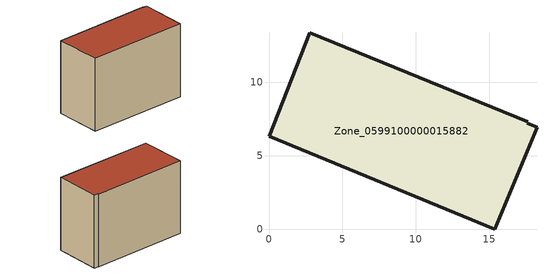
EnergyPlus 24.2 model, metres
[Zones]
Zone_0599100000015882
 floor ground (C_G): 18.27,6.96 15.38,0 0,6.33 2.76,13.38 17.64,7.33 17.6,7.23 z0
 wall outside (C_F): 17.6,7.23 17.64,7.33 2.76,13.38 0,6.33 15.38,0 18.27,6.96 17.6,7.23 z0:12.14
 roof outside (C_R): 15.38,0 18.27,6.96 17.6,7.23 17.64,7.33 2.76,13.38 0,6.33 z12.14
[BUILDING]
Pand.0599100000015882: North Axis=0; Terrain=City; Loads Convergence Tolerance Value=0.04; Temperature Convergence Tolerance Value=0.4; Solar Distribution=FullExterior; Maximum Number of Warmup Days=25; Minimum Number of Warmup Days=1
[Site:Location]
Rotterdam.The.Hague.AP_ZH_NLD Design_Conditions: Latitude=51.96; Longitude=4.45; Time Zone=1; Elevation=-4.5
[SITE:GROUNDTEMPERATURE:BUILDINGSURFACE]
18, 18, 18, 18, 18, 18, 18, 18, 18, 18, 18, 18
[MATERIAL] Thermal Absorptance=0.9; Solar Absorptance=0.7; Visible Absorptance=0.7
Name | Roughness | Thickness | Conductivity | Density | Specific Heat
G.TI.1946 | MediumSmooth | 0.15 | 1 | 540 | 1210
F.TI.1946 | Rough | 0.3 | 0.857143 | 1920 | 840
R.TI.1946 | MediumRough | 0.2 | 0.1 | 1500 | 1000
[CONSTRUCTION]
C_G: G.TI.1946
C_F: F.TI.1946
C_R: R.TI.1946
[ZONE]
Zone_0599100000015882: Type=1; Multiplier=1; Ceiling Height=Autocalculate; Volume=Autocalculate; Floor Area=autocalculate; Part of Total Floor Area=Yes
[ZONEINFILTRATION:DESIGNFLOWRATE]
Infil_Zone_0599100000015882: Zone or ZoneList or Space or SpaceList=Zone_0599100000015882; Schedule=AlwaysOn; Design Flow Rate Calculation Method=Flow/Area; Flow Rate per Floor Area=0.003; Constant Term Coefficient=1; Temperature Term Coefficient=0; Velocity Term Coefficient=0; Velocity Squared Term Coefficient=0
[HVACTEMPLATE:ZONE:IDEALLOADSAIRSYSTEM]
Zone_0599100000015882: Maximum Heating Supply Air Temperature=50; Minimum Cooling Supply Air Temperature=13; Maximum Heating Supply Air Humidity Ratio=0.0156; Minimum Cooling Supply Air Humidity Ratio=0.0077; Heating Limit=NoLimit; Cooling Limit=NoLimit; Dehumidification Control Type=ConstantSensibleHeatRatio; Cooling Sensible Heat Ratio=0.7; Dehumidification Setpoint=60; Humidification Control Type=None; Humidification Setpoint=30; Outdoor Air Method=None; Outdoor Air Flow Rate per Person=0.00944; Outdoor Air Flow Rate per Zone Floor Area=0; Outdoor Air Flow Rate per Zone=0; Demand Controlled Ventilation Type=None; Outdoor Air Economizer Type=NoEconomizer; Heat Recovery Type=None; Sensible Heat Recovery Effectiveness=0.7; Latent Heat Recovery Effectiveness=0.65
[ZONECONTROL:THERMOSTAT]
ThermostatControl_Zone_0599100000015882: Zone or ZoneList=Zone_0599100000015882; Control Type Schedule=DualSetpointControlType; Control 1=Thermostat_Zone_0599100000015882; Temperature Difference Between Cutout And Setpoint=0
[THERMOSTATSETPOINT:DUALSETPOINT]
Thermostat_Zone_0599100000015882: Heating Setpoint Temperature Schedule=HeatingSetpoint_Zone_0599100000015882; Cooling Setpoint Temperature Schedule=CoolingSetpoint_Zone_0599100000015882
[SCHEDULE:COMPACT]
HeatingSetpoint_Zone_0599100000015882: Through: 12/31, For: AllDays, Until: 24:00, 21
CoolingSetpoint_Zone_0599100000015882: Through: 12/31, For: AllDays, Until: 24:00, 24
DualSetpointControlType: Through: 12/31, For: AllDays, Until: 24:00, 4
AlwaysOn: Through: 12/31, For: AllDays, Until: 24:00, 1
